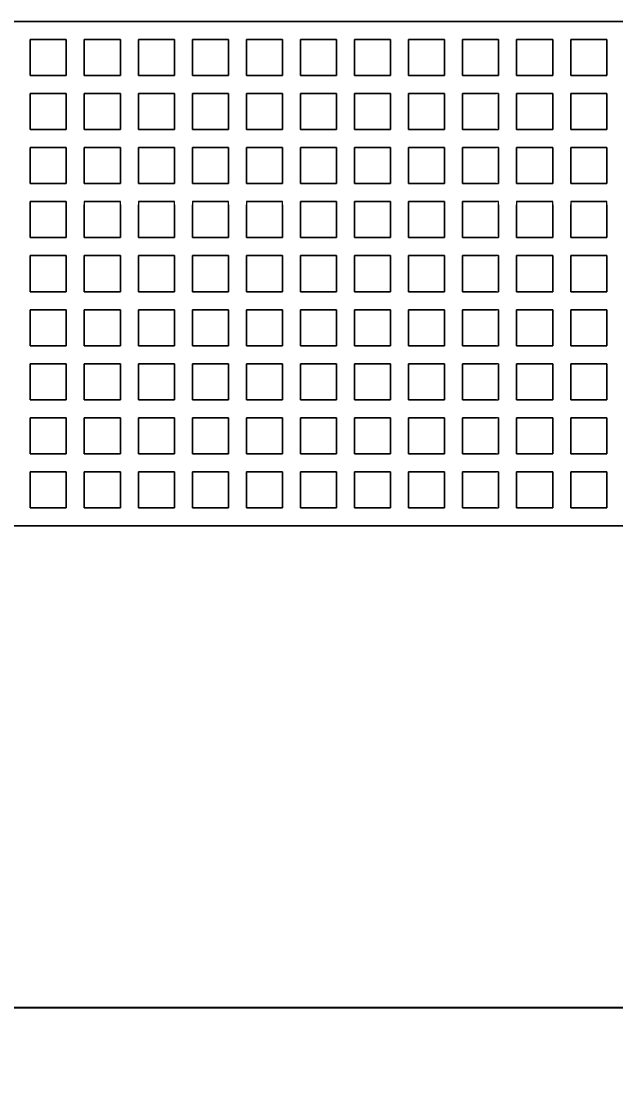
# Model space of a CAD drawing. Header units: millimetres. Extents: x -153298 to 620751, y -313239 to 250031.
# Drawn here: x 91625.9 to 91790.9, y -292047.8 to -291752.7 of the extents above; entities that cross this region are included whole.
import ezdxf

# ---------------------------------------------------------------- set-up
doc = ezdxf.new("R2010")
doc.units = ezdxf.units.MM
doc.layers.add('A-ANNO-DIMS', color=7, linetype='Continuous', lineweight=9)
doc.layers.add('E-LITE-EQPM', color=7, linetype='Continuous', lineweight=35)
doc.styles.add('Arial_2', font='arial.ttf', dxfattribs={"height": 3})
doc.dimstyles.new('DPA-DIM-3_0_T-T', dxfattribs={"dimscale": 304.8, "dimtxt": 306.07782, "dimasz": 0.656168, "dimexe": 0.656168, "dimexo": 0.0625, "dimgap": 0.164042, "dimtad": 1, "dimdec": 0, "dimzin": 0, "dimdsep": 46, "dimtxsty": 'Arial_2', "dimblk1": 'OBLIQUE', "dimblk2": 'OBLIQUE', "dimsah": 1, "dimcen": 0.09, "dimdle": 0.656168, "dimclrd": 7, "dimclre": 7, "dimclrt": 7, "dimadec": 8, "dimazin": 0, "dimtfac": 1, "dimtdec": 4, "dimtix": 1, "dimtmove": 0, "dimatfit": 3, "dimfxl": 1.312336, "dimfxlon": 1, "dimtvp": 1, "dimtolj": 1, "dimtzin": 0, "dimarcsym": 2})

# ---------------------------------------------------------------- blocks, each defined once
blk = doc.blocks.new('ACM_L18 - LED Flood Light Luminaire - ACM_L18 - LED Flood Light Luminaire-V253-2120-01 ENTRANCE 1 SECTION A')
at = {"layer": 'E-LITE-EQPM', "color": 7, "lineweight": 20}
for p, q in [((-891731.88, 104694), (-891321.88, 104694)), ((-891321.88, 104694), (-891731.88, 104694)), ((-891611.88, 104689), (-891621.88, 104689)), ((-891621.88, 104689), (-891621.88, 104679)), ((-891621.88, 104679), (-891621.88, 104689)), ((-891621.88, 104689), (-891611.88, 104689)), ((-891611.88, 104679), (-891611.88, 104689)), ((-891611.88, 104689), (-891611.88, 104679)), ((-891596.88, 104689), (-891606.88, 104689)), ((-891606.88, 104689), (-891606.88, 104679)), ((-891606.88, 104679), (-891606.88, 104689)), ((-891606.88, 104689), (-891596.88, 104689)), ((-891596.88, 104679), (-891596.88, 104689)), ((-891596.88, 104689), (-891596.88, 104679)), ((-891581.88, 104689), (-891591.88, 104689)), ((-891591.88, 104689), (-891591.88, 104679)), ((-891591.88, 104679), (-891591.88, 104689)), ((-891591.88, 104689), (-891581.88, 104689)), ((-891581.88, 104679), (-891581.88, 104689)), ((-891581.88, 104689), (-891581.88, 104679)), ((-891566.88, 104689), (-891576.88, 104689)), ((-891576.88, 104689), (-891576.88, 104679)), ((-891576.88, 104679), (-891576.88, 104689)), ((-891576.88, 104689), (-891566.88, 104689)), ((-891566.88, 104679), (-891566.88, 104689)), ((-891566.88, 104689), (-891566.88, 104679)), ((-891551.88, 104689), (-891561.88, 104689)), ((-891561.88, 104689), (-891561.88, 104679)), ((-891561.88, 104679), (-891561.88, 104689)), ((-891561.88, 104689), (-891551.88, 104689)), ((-891551.88, 104679), (-891551.88, 104689)), ((-891551.88, 104689), (-891551.88, 104679)), ((-891536.88, 104689), (-891546.88, 104689)), ((-891546.88, 104689), (-891546.88, 104679)), ((-891546.88, 104679), (-891546.88, 104689)), ((-891546.88, 104689), (-891536.88, 104689)), ((-891536.88, 104679), (-891536.88, 104689)), ((-891536.88, 104689), (-891536.88, 104679)), ((-891521.88, 104689), (-891531.88, 104689)), ((-891531.88, 104689), (-891531.88, 104679)), ((-891531.88, 104679), (-891531.88, 104689)), ((-891531.88, 104689), (-891521.88, 104689)), ((-891521.88, 104679), (-891521.88, 104689)), ((-891521.88, 104689), (-891521.88, 104679)), ((-891506.88, 104689), (-891516.88, 104689)), ((-891516.88, 104689), (-891516.88, 104679)), ((-891516.88, 104679), (-891516.88, 104689)), ((-891516.88, 104689), (-891506.88, 104689)), ((-891506.88, 104679), (-891506.88, 104689)), ((-891506.88, 104689), (-891506.88, 104679)), ((-891491.88, 104689), (-891501.88, 104689)), ((-891501.88, 104689), (-891501.88, 104679)), ((-891501.88, 104679), (-891501.88, 104689)), ((-891501.88, 104689), (-891491.88, 104689)), ((-891491.88, 104679), (-891491.88, 104689)), ((-891491.88, 104689), (-891491.88, 104679)), ((-891476.88, 104689), (-891486.88, 104689)), ((-891486.88, 104689), (-891486.88, 104679)), ((-891486.88, 104679), (-891486.88, 104689)), ((-891486.88, 104689), (-891476.88, 104689)), ((-891476.88, 104679), (-891476.88, 104689)), ((-891476.88, 104689), (-891476.88, 104679)), ((-891461.88, 104689), (-891471.88, 104689)), ((-891471.88, 104689), (-891471.88, 104679)), ((-891471.88, 104679), (-891471.88, 104689)), ((-891471.88, 104689), (-891461.88, 104689)), ((-891461.88, 104679), (-891461.88, 104689)), ((-891461.88, 104689), (-891461.88, 104679)), ((-891621.88, 104679), (-891611.88, 104679)), ((-891611.88, 104679), (-891621.88, 104679)), ((-891606.88, 104679), (-891596.88, 104679)), ((-891596.88, 104679), (-891606.88, 104679)), ((-891591.88, 104679), (-891581.88, 104679)), ((-891581.88, 104679), (-891591.88, 104679)), ((-891576.88, 104679), (-891566.88, 104679)), ((-891566.88, 104679), (-891576.88, 104679)), ((-891561.88, 104679), (-891551.88, 104679)), ((-891551.88, 104679), (-891561.88, 104679)), ((-891546.88, 104679), (-891536.88, 104679)), ((-891536.88, 104679), (-891546.88, 104679)), ((-891531.88, 104679), (-891521.88, 104679)), ((-891521.88, 104679), (-891531.88, 104679)), ((-891516.88, 104679), (-891506.88, 104679)), ((-891506.88, 104679), (-891516.88, 104679)), ((-891501.88, 104679), (-891491.88, 104679)), ((-891491.88, 104679), (-891501.88, 104679)), ((-891486.88, 104679), (-891476.88, 104679)), ((-891476.88, 104679), (-891486.88, 104679)), ((-891471.88, 104679), (-891461.88, 104679)), ((-891461.88, 104679), (-891471.88, 104679)), ((-891611.88, 104674), (-891621.88, 104674)), ((-891621.88, 104674), (-891621.88, 104664)), ((-891621.88, 104664), (-891621.88, 104674)), ((-891621.88, 104674), (-891611.88, 104674)), ((-891611.88, 104664), (-891611.88, 104674)), ((-891611.88, 104674), (-891611.88, 104664)), ((-891596.88, 104674), (-891606.88, 104674)), ((-891606.88, 104674), (-891606.88, 104664)), ((-891606.88, 104664), (-891606.88, 104674)), ((-891606.88, 104674), (-891596.88, 104674)), ((-891596.88, 104664), (-891596.88, 104674)), ((-891596.88, 104674), (-891596.88, 104664)), ((-891581.88, 104674), (-891591.88, 104674)), ((-891591.88, 104674), (-891591.88, 104664)), ((-891591.88, 104664), (-891591.88, 104674)), ((-891591.88, 104674), (-891581.88, 104674)), ((-891581.88, 104664), (-891581.88, 104674)), ((-891581.88, 104674), (-891581.88, 104664)), ((-891566.88, 104674), (-891576.88, 104674)), ((-891576.88, 104674), (-891576.88, 104664)), ((-891576.88, 104664), (-891576.88, 104674)), ((-891576.88, 104674), (-891566.88, 104674)), ((-891566.88, 104664), (-891566.88, 104674)), ((-891566.88, 104674), (-891566.88, 104664)), ((-891551.88, 104674), (-891561.88, 104674)), ((-891561.88, 104674), (-891561.88, 104664)), ((-891561.88, 104664), (-891561.88, 104674)), ((-891561.88, 104674), (-891551.88, 104674)), ((-891551.88, 104664), (-891551.88, 104674)), ((-891551.88, 104674), (-891551.88, 104664)), ((-891536.88, 104674), (-891546.88, 104674)), ((-891546.88, 104674), (-891546.88, 104664)), ((-891546.88, 104664), (-891546.88, 104674)), ((-891546.88, 104674), (-891536.88, 104674)), ((-891536.88, 104664), (-891536.88, 104674)), ((-891536.88, 104674), (-891536.88, 104664)), ((-891521.88, 104674), (-891531.88, 104674)), ((-891531.88, 104674), (-891531.88, 104664)), ((-891531.88, 104664), (-891531.88, 104674)), ((-891531.88, 104674), (-891521.88, 104674)), ((-891521.88, 104664), (-891521.88, 104674)), ((-891521.88, 104674), (-891521.88, 104664)), ((-891506.88, 104674), (-891516.88, 104674)), ((-891516.88, 104674), (-891516.88, 104664)), ((-891516.88, 104664), (-891516.88, 104674)), ((-891516.88, 104674), (-891506.88, 104674)), ((-891506.88, 104664), (-891506.88, 104674)), ((-891506.88, 104674), (-891506.88, 104664)), ((-891491.88, 104674), (-891501.88, 104674)), ((-891501.88, 104674), (-891501.88, 104664)), ((-891501.88, 104664), (-891501.88, 104674)), ((-891501.88, 104674), (-891492.45, 104674)), ((-891491.88, 104664), (-891491.88, 104674)), ((-891491.88, 104674), (-891491.88, 104664)), ((-891476.88, 104674), (-891486.88, 104674)), ((-891486.88, 104674), (-891486.88, 104664)), ((-891486.88, 104664), (-891486.88, 104674)), ((-891486.88, 104674), (-891476.88, 104674)), ((-891476.88, 104664), (-891476.88, 104674)), ((-891476.88, 104674), (-891476.88, 104664)), ((-891461.88, 104674), (-891471.88, 104674)), ((-891471.88, 104674), (-891471.88, 104664)), ((-891471.88, 104664), (-891471.88, 104674)), ((-891471.88, 104674), (-891461.88, 104674)), ((-891461.88, 104664), (-891461.88, 104674)), ((-891461.88, 104674), (-891461.88, 104664)), ((-891621.88, 104664), (-891611.88, 104664)), ((-891611.88, 104664), (-891621.88, 104664)), ((-891606.88, 104664), (-891596.88, 104664)), ((-891596.88, 104664), (-891606.88, 104664)), ((-891591.88, 104664), (-891581.88, 104664)), ((-891581.88, 104664), (-891591.88, 104664)), ((-891576.88, 104664), (-891566.88, 104664)), ((-891566.88, 104664), (-891576.88, 104664)), ((-891561.88, 104664), (-891551.88, 104664)), ((-891551.88, 104664), (-891561.88, 104664)), ((-891546.88, 104664), (-891536.88, 104664)), ((-891536.88, 104664), (-891546.88, 104664)), ((-891531.88, 104664), (-891521.88, 104664)), ((-891521.88, 104664), (-891531.88, 104664)), ((-891516.88, 104664), (-891506.88, 104664)), ((-891506.88, 104664), (-891516.88, 104664)), ((-891501.88, 104664), (-891491.88, 104664)), ((-891492.45, 104664), (-891501.88, 104664)), ((-891486.88, 104664), (-891476.88, 104664)), ((-891476.88, 104664), (-891486.88, 104664)), ((-891471.88, 104664), (-891461.88, 104664)), ((-891461.88, 104664), (-891471.88, 104664)), ((-891611.88, 104659), (-891621.88, 104659)), ((-891621.88, 104659), (-891621.88, 104649)), ((-891621.88, 104649), (-891621.88, 104659)), ((-891621.88, 104659), (-891611.88, 104659)), ((-891611.88, 104649), (-891611.88, 104659)), ((-891611.88, 104659), (-891611.88, 104649)), ((-891596.88, 104659), (-891606.88, 104659)), ((-891606.88, 104659), (-891606.88, 104649)), ((-891606.88, 104649), (-891606.88, 104659)), ((-891606.88, 104659), (-891596.88, 104659)), ((-891596.88, 104649), (-891596.88, 104659)), ((-891596.88, 104659), (-891596.88, 104649)), ((-891581.88, 104659), (-891591.88, 104659)), ((-891591.88, 104659), (-891591.88, 104649)), ((-891591.88, 104649), (-891591.88, 104659)), ((-891591.88, 104659), (-891581.88, 104659)), ((-891581.88, 104649), (-891581.88, 104659)), ((-891581.88, 104659), (-891581.88, 104649)), ((-891566.88, 104659), (-891576.88, 104659)), ((-891576.88, 104659), (-891576.88, 104649)), ((-891576.88, 104649), (-891576.88, 104659)), ((-891576.88, 104659), (-891566.88, 104659)), ((-891566.88, 104649), (-891566.88, 104659)), ((-891566.88, 104659), (-891566.88, 104649)), ((-891551.88, 104659), (-891561.88, 104659)), ((-891561.88, 104659), (-891561.88, 104649)), ((-891561.88, 104649), (-891561.88, 104659)), ((-891561.88, 104659), (-891551.88, 104659)), ((-891551.88, 104649), (-891551.88, 104659)), ((-891551.88, 104659), (-891551.88, 104649)), ((-891536.88, 104659), (-891546.88, 104659)), ((-891546.88, 104659), (-891546.88, 104649)), ((-891546.88, 104649), (-891546.88, 104659)), ((-891546.88, 104659), (-891536.88, 104659)), ((-891536.88, 104649), (-891536.88, 104659)), ((-891536.88, 104659), (-891536.88, 104649)), ((-891521.88, 104659), (-891531.88, 104659)), ((-891531.88, 104659), (-891531.88, 104649)), ((-891531.88, 104649), (-891531.88, 104659)), ((-891531.88, 104659), (-891521.88, 104659)), ((-891521.88, 104649), (-891521.88, 104659)), ((-891521.88, 104659), (-891521.88, 104649)), ((-891506.88, 104659), (-891516.88, 104659)), ((-891516.88, 104659), (-891516.88, 104649)), ((-891516.88, 104649), (-891516.88, 104659)), ((-891516.88, 104659), (-891506.88, 104659)), ((-891506.88, 104649), (-891506.88, 104659)), ((-891506.88, 104659), (-891506.88, 104649)), ((-891491.88, 104659), (-891501.88, 104659)), ((-891501.88, 104659), (-891501.88, 104649)), ((-891501.88, 104649), (-891501.88, 104659)), ((-891501.88, 104659), (-891492.45, 104659)), ((-891491.88, 104649), (-891491.88, 104659)), ((-891491.88, 104659), (-891491.88, 104649)), ((-891476.88, 104659), (-891486.88, 104659)), ((-891486.88, 104659), (-891486.88, 104649)), ((-891486.88, 104649), (-891486.88, 104659)), ((-891486.88, 104659), (-891476.88, 104659)), ((-891476.88, 104649), (-891476.88, 104659)), ((-891476.88, 104659), (-891476.88, 104649)), ((-891461.88, 104659), (-891471.88, 104659)), ((-891471.88, 104659), (-891471.88, 104649)), ((-891471.88, 104649), (-891471.88, 104659)), ((-891471.88, 104659), (-891461.88, 104659)), ((-891461.88, 104649), (-891461.88, 104659)), ((-891461.88, 104659), (-891461.88, 104649)), ((-891621.88, 104649), (-891611.88, 104649)), ((-891611.88, 104649), (-891621.88, 104649)), ((-891606.88, 104649), (-891596.88, 104649)), ((-891596.88, 104649), (-891606.88, 104649)), ((-891591.88, 104649), (-891581.88, 104649)), ((-891581.88, 104649), (-891591.88, 104649)), ((-891576.88, 104649), (-891566.88, 104649)), ((-891566.88, 104649), (-891576.88, 104649)), ((-891561.88, 104649), (-891551.88, 104649)), ((-891551.88, 104649), (-891561.88, 104649)), ((-891546.88, 104649), (-891536.88, 104649)), ((-891536.88, 104649), (-891546.88, 104649)), ((-891531.88, 104649), (-891521.88, 104649)), ((-891521.88, 104649), (-891531.88, 104649)), ((-891516.88, 104649), (-891506.88, 104649)), ((-891506.88, 104649), (-891516.88, 104649)), ((-891501.88, 104649), (-891491.88, 104649)), ((-891492.45, 104649), (-891501.88, 104649)), ((-891486.88, 104649), (-891476.88, 104649)), ((-891476.88, 104649), (-891486.88, 104649)), ((-891471.88, 104649), (-891461.88, 104649)), ((-891461.88, 104649), (-891471.88, 104649)), ((-891611.88, 104644), (-891621.88, 104644)), ((-891621.88, 104644), (-891621.88, 104634)), ((-891621.88, 104634), (-891621.88, 104644)), ((-891621.88, 104644), (-891611.88, 104644)), ((-891611.88, 104634), (-891611.88, 104644)), ((-891611.88, 104644), (-891611.88, 104634)), ((-891596.88, 104644), (-891606.88, 104644)), ((-891606.88, 104644), (-891606.88, 104634)), ((-891606.88, 104644), (-891596.88, 104644)), ((-891606.88, 104634), (-891606.88, 104643.07)), ((-891596.88, 104634), (-891596.88, 104644)), ((-891596.88, 104643.07), (-891596.88, 104634)), ((-891581.88, 104644), (-891591.88, 104644)), ((-891591.88, 104644), (-891591.88, 104634)), ((-891591.88, 104644), (-891581.88, 104644)), ((-891591.88, 104634), (-891591.88, 104643.07)), ((-891581.88, 104634), (-891581.88, 104644)), ((-891581.88, 104643.07), (-891581.88, 104634)), ((-891566.88, 104644), (-891576.88, 104644)), ((-891576.88, 104644), (-891576.88, 104634)), ((-891576.88, 104644), (-891566.88, 104644)), ((-891576.88, 104634), (-891576.88, 104643.07)), ((-891566.88, 104634), (-891566.88, 104644)), ((-891566.88, 104643.07), (-891566.88, 104634)), ((-891551.88, 104644), (-891561.88, 104644)), ((-891561.88, 104644), (-891561.88, 104634)), ((-891561.88, 104644), (-891551.88, 104644)), ((-891561.88, 104634), (-891561.88, 104643.07)), ((-891551.88, 104634), (-891551.88, 104644)), ((-891551.88, 104643.07), (-891551.88, 104634)), ((-891536.88, 104644), (-891546.88, 104644)), ((-891546.88, 104644), (-891546.88, 104634)), ((-891546.88, 104634), (-891546.88, 104644)), ((-891546.88, 104644), (-891536.88, 104644)), ((-891536.88, 104634), (-891536.88, 104644)), ((-891536.88, 104644), (-891536.88, 104634)), ((-891521.88, 104644), (-891531.88, 104644)), ((-891531.88, 104644), (-891531.88, 104634)), ((-891531.88, 104634), (-891531.88, 104644)), ((-891531.88, 104644), (-891521.88, 104644)), ((-891521.88, 104634), (-891521.88, 104644)), ((-891521.88, 104644), (-891521.88, 104634)), ((-891506.88, 104644), (-891516.88, 104644)), ((-891516.88, 104644), (-891516.88, 104634)), ((-891516.88, 104634), (-891516.88, 104644)), ((-891516.88, 104644), (-891506.88, 104644)), ((-891506.88, 104634), (-891506.88, 104644)), ((-891506.88, 104644), (-891506.88, 104634)), ((-891491.88, 104644), (-891501.88, 104644)), ((-891501.88, 104644), (-891501.88, 104634)), ((-891501.88, 104634), (-891501.88, 104644)), ((-891501.88, 104644), (-891492.45, 104644)), ((-891491.88, 104634), (-891491.88, 104644)), ((-891491.88, 104643.07), (-891491.88, 104634)), ((-891476.88, 104644), (-891486.88, 104644)), ((-891486.88, 104644), (-891486.88, 104634)), ((-891486.88, 104644), (-891476.88, 104644)), ((-891486.88, 104634), (-891486.88, 104643.07)), ((-891476.88, 104634), (-891476.88, 104644)), ((-891476.88, 104643.07), (-891476.88, 104634)), ((-891461.88, 104644), (-891471.88, 104644)), ((-891471.88, 104644), (-891471.88, 104634)), ((-891471.88, 104644), (-891461.88, 104644)), ((-891471.88, 104634), (-891471.88, 104643.07)), ((-891461.88, 104634), (-891461.88, 104644)), ((-891461.88, 104643.07), (-891461.88, 104634)), ((-891621.88, 104634), (-891611.88, 104634)), ((-891611.88, 104634), (-891621.88, 104634)), ((-891606.88, 104634), (-891596.88, 104634)), ((-891596.88, 104634), (-891606.88, 104634)), ((-891591.88, 104634), (-891581.88, 104634)), ((-891581.88, 104634), (-891591.88, 104634)), ((-891576.88, 104634), (-891566.88, 104634)), ((-891566.88, 104634), (-891576.88, 104634)), ((-891561.88, 104634), (-891551.88, 104634)), ((-891551.88, 104634), (-891561.88, 104634)), ((-891546.88, 104634), (-891536.88, 104634)), ((-891536.88, 104634), (-891546.88, 104634)), ((-891531.88, 104634), (-891521.88, 104634)), ((-891521.88, 104634), (-891531.88, 104634)), ((-891516.88, 104634), (-891506.88, 104634)), ((-891506.88, 104634), (-891516.88, 104634)), ((-891501.88, 104634), (-891491.88, 104634)), ((-891492.45, 104634), (-891501.88, 104634)), ((-891486.88, 104634), (-891476.88, 104634)), ((-891476.88, 104634), (-891486.88, 104634)), ((-891471.88, 104634), (-891461.88, 104634)), ((-891461.88, 104634), (-891471.88, 104634)), ((-891611.88, 104629), (-891621.88, 104629)), ((-891621.88, 104629), (-891621.88, 104619)), ((-891621.88, 104619), (-891621.88, 104629)), ((-891621.88, 104629), (-891611.88, 104629)), ((-891611.88, 104619), (-891611.88, 104629)), ((-891611.88, 104629), (-891611.88, 104619)), ((-891596.88, 104629), (-891606.88, 104629)), ((-891606.88, 104629), (-891606.88, 104619)), ((-891606.88, 104619), (-891606.88, 104629)), ((-891606.88, 104629), (-891596.88, 104629)), ((-891596.88, 104619), (-891596.88, 104629)), ((-891596.88, 104629), (-891596.88, 104619)), ((-891581.88, 104629), (-891591.88, 104629)), ((-891591.88, 104629), (-891591.88, 104619)), ((-891591.88, 104619), (-891591.88, 104629)), ((-891591.88, 104629), (-891581.88, 104629)), ((-891581.88, 104619), (-891581.88, 104629)), ((-891581.88, 104629), (-891581.88, 104619)), ((-891566.88, 104629), (-891576.88, 104629)), ((-891576.88, 104629), (-891576.88, 104619)), ((-891576.88, 104619), (-891576.88, 104629)), ((-891576.88, 104629), (-891566.88, 104629)), ((-891566.88, 104619), (-891566.88, 104629)), ((-891566.88, 104629), (-891566.88, 104619)), ((-891551.88, 104629), (-891561.88, 104629)), ((-891561.88, 104629), (-891561.88, 104619)), ((-891561.88, 104619), (-891561.88, 104629)), ((-891561.88, 104629), (-891551.88, 104629)), ((-891551.88, 104619), (-891551.88, 104629)), ((-891551.88, 104629), (-891551.88, 104619)), ((-891536.88, 104629), (-891546.88, 104629)), ((-891546.88, 104629), (-891546.88, 104619)), ((-891546.88, 104619), (-891546.88, 104629)), ((-891546.88, 104629), (-891536.88, 104629)), ((-891536.88, 104619), (-891536.88, 104629)), ((-891536.88, 104629), (-891536.88, 104619)), ((-891521.88, 104629), (-891531.88, 104629)), ((-891531.88, 104629), (-891531.88, 104619)), ((-891531.88, 104619), (-891531.88, 104629)), ((-891531.88, 104629), (-891521.88, 104629)), ((-891521.88, 104619), (-891521.88, 104629)), ((-891521.88, 104629), (-891521.88, 104619)), ((-891506.88, 104629), (-891516.88, 104629)), ((-891516.88, 104629), (-891516.88, 104619)), ((-891516.88, 104619), (-891516.88, 104629)), ((-891516.88, 104629), (-891506.88, 104629)), ((-891506.88, 104619), (-891506.88, 104629)), ((-891506.88, 104629), (-891506.88, 104619)), ((-891491.88, 104629), (-891501.88, 104629)), ((-891501.88, 104629), (-891501.88, 104619)), ((-891501.88, 104619), (-891501.88, 104629)), ((-891501.88, 104629), (-891492.45, 104629)), ((-891491.88, 104619), (-891491.88, 104629)), ((-891491.88, 104629), (-891491.88, 104619)), ((-891476.88, 104629), (-891486.88, 104629)), ((-891486.88, 104629), (-891486.88, 104619)), ((-891486.88, 104619), (-891486.88, 104629)), ((-891486.88, 104629), (-891476.88, 104629)), ((-891476.88, 104619), (-891476.88, 104629)), ((-891476.88, 104629), (-891476.88, 104619)), ((-891461.88, 104629), (-891471.88, 104629)), ((-891471.88, 104629), (-891471.88, 104619)), ((-891471.88, 104619), (-891471.88, 104629)), ((-891471.88, 104629), (-891461.88, 104629)), ((-891461.88, 104619), (-891461.88, 104629)), ((-891461.88, 104629), (-891461.88, 104619)), ((-891621.88, 104619), (-891611.88, 104619)), ((-891611.88, 104619), (-891621.88, 104619)), ((-891606.88, 104619), (-891596.88, 104619)), ((-891596.88, 104619), (-891606.88, 104619)), ((-891591.88, 104619), (-891581.88, 104619)), ((-891581.88, 104619), (-891591.88, 104619)), ((-891576.88, 104619), (-891566.88, 104619)), ((-891566.88, 104619), (-891576.88, 104619)), ((-891561.88, 104619), (-891551.88, 104619)), ((-891551.88, 104619), (-891561.88, 104619)), ((-891546.88, 104619), (-891536.88, 104619)), ((-891536.88, 104619), (-891546.88, 104619)), ((-891531.88, 104619), (-891521.88, 104619)), ((-891521.88, 104619), (-891531.88, 104619)), ((-891516.88, 104619), (-891506.88, 104619)), ((-891506.88, 104619), (-891516.88, 104619)), ((-891501.88, 104619), (-891491.88, 104619)), ((-891492.45, 104619), (-891501.88, 104619)), ((-891486.88, 104619), (-891476.88, 104619)), ((-891476.88, 104619), (-891486.88, 104619)), ((-891471.88, 104619), (-891461.88, 104619)), ((-891461.88, 104619), (-891471.88, 104619)), ((-891611.88, 104614), (-891621.88, 104614)), ((-891621.88, 104614), (-891621.88, 104604)), ((-891621.88, 104604), (-891621.88, 104614)), ((-891621.88, 104614), (-891611.88, 104614)), ((-891611.88, 104604), (-891611.88, 104614)), ((-891611.88, 104614), (-891611.88, 104604)), ((-891596.88, 104614), (-891606.88, 104614)), ((-891606.88, 104614), (-891606.88, 104604)), ((-891606.88, 104604), (-891606.88, 104614)), ((-891606.88, 104614), (-891596.88, 104614)), ((-891596.88, 104604), (-891596.88, 104614)), ((-891596.88, 104614), (-891596.88, 104604)), ((-891581.88, 104614), (-891591.88, 104614)), ((-891591.88, 104614), (-891591.88, 104604)), ((-891591.88, 104604), (-891591.88, 104614)), ((-891591.88, 104614), (-891581.88, 104614)), ((-891581.88, 104604), (-891581.88, 104614)), ((-891581.88, 104614), (-891581.88, 104604)), ((-891566.88, 104614), (-891576.88, 104614)), ((-891576.88, 104614), (-891576.88, 104604)), ((-891576.88, 104604), (-891576.88, 104614)), ((-891576.88, 104614), (-891566.88, 104614)), ((-891566.88, 104604), (-891566.88, 104614)), ((-891566.88, 104614), (-891566.88, 104604)), ((-891551.88, 104614), (-891561.88, 104614)), ((-891561.88, 104614), (-891561.88, 104604)), ((-891561.88, 104604), (-891561.88, 104614)), ((-891561.88, 104614), (-891551.88, 104614)), ((-891551.88, 104604), (-891551.88, 104614)), ((-891551.88, 104614), (-891551.88, 104604)), ((-891536.88, 104614), (-891546.88, 104614)), ((-891546.88, 104614), (-891546.88, 104604)), ((-891546.88, 104604), (-891546.88, 104614)), ((-891546.88, 104614), (-891536.88, 104614)), ((-891536.88, 104604), (-891536.88, 104614)), ((-891536.88, 104614), (-891536.88, 104604)), ((-891521.88, 104614), (-891531.88, 104614)), ((-891531.88, 104614), (-891531.88, 104604)), ((-891531.88, 104604), (-891531.88, 104614)), ((-891531.88, 104614), (-891521.88, 104614)), ((-891521.88, 104604), (-891521.88, 104614)), ((-891521.88, 104614), (-891521.88, 104604)), ((-891506.88, 104614), (-891516.88, 104614)), ((-891516.88, 104614), (-891516.88, 104604)), ((-891516.88, 104604), (-891516.88, 104614)), ((-891516.88, 104614), (-891506.88, 104614)), ((-891506.88, 104604), (-891506.88, 104614)), ((-891506.88, 104614), (-891506.88, 104604)), ((-891491.88, 104614), (-891501.88, 104614)), ((-891501.88, 104614), (-891501.88, 104604)), ((-891501.88, 104604), (-891501.88, 104614)), ((-891501.88, 104614), (-891492.45, 104614)), ((-891491.88, 104604), (-891491.88, 104614)), ((-891491.88, 104614), (-891491.88, 104604)), ((-891476.88, 104614), (-891486.88, 104614)), ((-891486.88, 104614), (-891486.88, 104604)), ((-891486.88, 104604), (-891486.88, 104614)), ((-891486.88, 104614), (-891476.88, 104614)), ((-891476.88, 104604), (-891476.88, 104614)), ((-891476.88, 104614), (-891476.88, 104604)), ((-891461.88, 104614), (-891471.88, 104614)), ((-891471.88, 104614), (-891471.88, 104604)), ((-891471.88, 104604), (-891471.88, 104614)), ((-891471.88, 104614), (-891461.88, 104614)), ((-891461.88, 104604), (-891461.88, 104614)), ((-891461.88, 104614), (-891461.88, 104604)), ((-891621.88, 104604), (-891611.88, 104604)), ((-891611.88, 104604), (-891621.88, 104604)), ((-891606.88, 104604), (-891596.88, 104604)), ((-891596.88, 104604), (-891606.88, 104604)), ((-891591.88, 104604), (-891581.88, 104604)), ((-891581.88, 104604), (-891591.88, 104604)), ((-891576.88, 104604), (-891566.88, 104604)), ((-891566.88, 104604), (-891576.88, 104604)), ((-891561.88, 104604), (-891551.88, 104604)), ((-891551.88, 104604), (-891561.88, 104604)), ((-891546.88, 104604), (-891536.88, 104604)), ((-891536.88, 104604), (-891546.88, 104604)), ((-891531.88, 104604), (-891521.88, 104604)), ((-891521.88, 104604), (-891531.88, 104604)), ((-891516.88, 104604), (-891506.88, 104604)), ((-891506.88, 104604), (-891516.88, 104604)), ((-891501.88, 104604), (-891491.88, 104604)), ((-891492.45, 104604), (-891501.88, 104604)), ((-891486.88, 104604), (-891476.88, 104604)), ((-891476.88, 104604), (-891486.88, 104604)), ((-891471.88, 104604), (-891461.88, 104604)), ((-891461.88, 104604), (-891471.88, 104604)), ((-891611.88, 104599), (-891621.88, 104599)), ((-891621.88, 104599), (-891621.88, 104589)), ((-891621.88, 104589), (-891621.88, 104599)), ((-891621.88, 104599), (-891611.88, 104599)), ((-891611.88, 104589), (-891611.88, 104599)), ((-891611.88, 104599), (-891611.88, 104589)), ((-891596.88, 104599), (-891606.88, 104599)), ((-891606.88, 104599), (-891606.88, 104589)), ((-891606.88, 104589), (-891606.88, 104599)), ((-891606.88, 104599), (-891596.88, 104599)), ((-891596.88, 104589), (-891596.88, 104599)), ((-891596.88, 104599), (-891596.88, 104589)), ((-891581.88, 104599), (-891591.88, 104599)), ((-891591.88, 104599), (-891591.88, 104589)), ((-891591.88, 104589), (-891591.88, 104599)), ((-891591.88, 104599), (-891581.88, 104599)), ((-891581.88, 104589), (-891581.88, 104599)), ((-891581.88, 104599), (-891581.88, 104589)), ((-891566.88, 104599), (-891576.88, 104599)), ((-891576.88, 104599), (-891576.88, 104589)), ((-891576.88, 104589), (-891576.88, 104599)), ((-891576.88, 104599), (-891566.88, 104599)), ((-891566.88, 104589), (-891566.88, 104599)), ((-891566.88, 104599), (-891566.88, 104589)), ((-891551.88, 104599), (-891561.88, 104599)), ((-891561.88, 104599), (-891561.88, 104589)), ((-891561.88, 104589), (-891561.88, 104599)), ((-891561.88, 104599), (-891551.88, 104599)), ((-891551.88, 104589), (-891551.88, 104599)), ((-891551.88, 104599), (-891551.88, 104589)), ((-891536.88, 104599), (-891546.88, 104599)), ((-891546.88, 104599), (-891546.88, 104589)), ((-891546.88, 104589), (-891546.88, 104599)), ((-891546.88, 104599), (-891536.88, 104599)), ((-891536.88, 104589), (-891536.88, 104599)), ((-891536.88, 104599), (-891536.88, 104589)), ((-891521.88, 104599), (-891531.88, 104599)), ((-891531.88, 104599), (-891531.88, 104589)), ((-891531.88, 104589), (-891531.88, 104599)), ((-891531.88, 104599), (-891521.88, 104599)), ((-891521.88, 104589), (-891521.88, 104599)), ((-891521.88, 104599), (-891521.88, 104589)), ((-891506.88, 104599), (-891516.88, 104599)), ((-891516.88, 104599), (-891516.88, 104589)), ((-891516.88, 104589), (-891516.88, 104599)), ((-891516.88, 104599), (-891506.88, 104599)), ((-891506.88, 104589), (-891506.88, 104599)), ((-891506.88, 104599), (-891506.88, 104589)), ((-891491.88, 104599), (-891501.88, 104599)), ((-891501.88, 104599), (-891501.88, 104589)), ((-891501.88, 104589), (-891501.88, 104599)), ((-891501.88, 104599), (-891492.45, 104599)), ((-891491.88, 104589), (-891491.88, 104599)), ((-891491.88, 104599), (-891491.88, 104589)), ((-891476.88, 104599), (-891486.88, 104599)), ((-891486.88, 104599), (-891486.88, 104589)), ((-891486.88, 104589), (-891486.88, 104599)), ((-891486.88, 104599), (-891476.88, 104599)), ((-891476.88, 104589), (-891476.88, 104599)), ((-891476.88, 104599), (-891476.88, 104589)), ((-891461.88, 104599), (-891471.88, 104599)), ((-891471.88, 104599), (-891471.88, 104589)), ((-891471.88, 104589), (-891471.88, 104599)), ((-891471.88, 104599), (-891461.88, 104599)), ((-891461.88, 104589), (-891461.88, 104599)), ((-891461.88, 104599), (-891461.88, 104589)), ((-891621.88, 104589), (-891611.88, 104589)), ((-891611.88, 104589), (-891621.88, 104589)), ((-891606.88, 104589), (-891596.88, 104589)), ((-891596.88, 104589), (-891606.88, 104589)), ((-891591.88, 104589), (-891581.88, 104589)), ((-891581.88, 104589), (-891591.88, 104589)), ((-891576.88, 104589), (-891566.88, 104589)), ((-891566.88, 104589), (-891576.88, 104589)), ((-891561.88, 104589), (-891551.88, 104589)), ((-891551.88, 104589), (-891561.88, 104589)), ((-891546.88, 104589), (-891536.88, 104589)), ((-891536.88, 104589), (-891546.88, 104589)), ((-891531.88, 104589), (-891521.88, 104589)), ((-891521.88, 104589), (-891531.88, 104589)), ((-891516.88, 104589), (-891506.88, 104589)), ((-891506.88, 104589), (-891516.88, 104589)), ((-891501.88, 104589), (-891491.88, 104589)), ((-891492.45, 104589), (-891501.88, 104589)), ((-891486.88, 104589), (-891476.88, 104589)), ((-891476.88, 104589), (-891486.88, 104589)), ((-891471.88, 104589), (-891461.88, 104589)), ((-891461.88, 104589), (-891471.88, 104589)), ((-891611.88, 104584), (-891621.88, 104584)), ((-891621.88, 104584), (-891621.88, 104574)), ((-891621.88, 104574), (-891621.88, 104584)), ((-891621.88, 104584), (-891611.88, 104584)), ((-891611.88, 104574), (-891611.88, 104584)), ((-891611.88, 104584), (-891611.88, 104574)), ((-891596.88, 104584), (-891606.88, 104584)), ((-891606.88, 104584), (-891606.88, 104574)), ((-891606.88, 104574), (-891606.88, 104584)), ((-891606.88, 104584), (-891596.88, 104584)), ((-891596.88, 104574), (-891596.88, 104584)), ((-891596.88, 104584), (-891596.88, 104574)), ((-891581.88, 104584), (-891591.88, 104584)), ((-891591.88, 104584), (-891591.88, 104574)), ((-891591.88, 104574), (-891591.88, 104584)), ((-891591.88, 104584), (-891581.88, 104584)), ((-891581.88, 104574), (-891581.88, 104584)), ((-891581.88, 104584), (-891581.88, 104574)), ((-891566.88, 104584), (-891576.88, 104584)), ((-891576.88, 104584), (-891576.88, 104574)), ((-891576.88, 104574), (-891576.88, 104584)), ((-891576.88, 104584), (-891566.88, 104584)), ((-891566.88, 104574), (-891566.88, 104584)), ((-891566.88, 104584), (-891566.88, 104574)), ((-891551.88, 104584), (-891561.88, 104584)), ((-891561.88, 104584), (-891561.88, 104574)), ((-891561.88, 104574), (-891561.88, 104584)), ((-891561.88, 104584), (-891551.88, 104584)), ((-891551.88, 104574), (-891551.88, 104584)), ((-891551.88, 104584), (-891551.88, 104574)), ((-891536.88, 104584), (-891546.88, 104584)), ((-891546.88, 104584), (-891546.88, 104574)), ((-891546.88, 104574), (-891546.88, 104584)), ((-891546.88, 104584), (-891536.88, 104584)), ((-891536.88, 104574), (-891536.88, 104584)), ((-891536.88, 104584), (-891536.88, 104574)), ((-891521.88, 104584), (-891531.88, 104584)), ((-891531.88, 104584), (-891531.88, 104574)), ((-891531.88, 104574), (-891531.88, 104584)), ((-891531.88, 104584), (-891521.88, 104584)), ((-891521.88, 104574), (-891521.88, 104584)), ((-891521.88, 104584), (-891521.88, 104574)), ((-891506.88, 104584), (-891516.88, 104584)), ((-891516.88, 104584), (-891516.88, 104574)), ((-891516.88, 104574), (-891516.88, 104584)), ((-891516.88, 104584), (-891506.88, 104584)), ((-891506.88, 104574), (-891506.88, 104584)), ((-891506.88, 104584), (-891506.88, 104574)), ((-891491.88, 104584), (-891501.88, 104584)), ((-891501.88, 104584), (-891501.88, 104574)), ((-891501.88, 104574), (-891501.88, 104584)), ((-891501.88, 104584), (-891492.45, 104584)), ((-891491.88, 104574), (-891491.88, 104584)), ((-891491.88, 104584), (-891491.88, 104574)), ((-891476.88, 104584), (-891486.88, 104584)), ((-891486.88, 104584), (-891486.88, 104574)), ((-891486.88, 104574), (-891486.88, 104584)), ((-891486.88, 104584), (-891476.88, 104584)), ((-891476.88, 104574), (-891476.88, 104584)), ((-891476.88, 104584), (-891476.88, 104574)), ((-891461.88, 104584), (-891471.88, 104584)), ((-891471.88, 104584), (-891471.88, 104574)), ((-891471.88, 104574), (-891471.88, 104584)), ((-891471.88, 104584), (-891461.88, 104584)), ((-891461.88, 104574), (-891461.88, 104584)), ((-891461.88, 104584), (-891461.88, 104574)), ((-891621.88, 104574), (-891611.88, 104574)), ((-891611.88, 104574), (-891621.88, 104574)), ((-891606.88, 104574), (-891596.88, 104574)), ((-891596.88, 104574), (-891606.88, 104574)), ((-891591.88, 104574), (-891581.88, 104574)), ((-891581.88, 104574), (-891591.88, 104574)), ((-891576.88, 104574), (-891566.88, 104574)), ((-891566.88, 104574), (-891576.88, 104574)), ((-891561.88, 104574), (-891551.88, 104574)), ((-891551.88, 104574), (-891561.88, 104574)), ((-891546.88, 104574), (-891536.88, 104574)), ((-891536.88, 104574), (-891546.88, 104574)), ((-891531.88, 104574), (-891521.88, 104574)), ((-891521.88, 104574), (-891531.88, 104574)), ((-891516.88, 104574), (-891506.88, 104574)), ((-891506.88, 104574), (-891516.88, 104574)), ((-891501.88, 104574), (-891491.88, 104574)), ((-891492.45, 104574), (-891501.88, 104574)), ((-891486.88, 104574), (-891476.88, 104574)), ((-891476.88, 104574), (-891486.88, 104574)), ((-891471.88, 104574), (-891461.88, 104574)), ((-891461.88, 104574), (-891471.88, 104574)), ((-891611.88, 104569), (-891621.88, 104569)), ((-891621.88, 104569), (-891621.88, 104559)), ((-891621.88, 104559), (-891621.88, 104569)), ((-891621.88, 104569), (-891611.88, 104569)), ((-891611.88, 104559), (-891611.88, 104569)), ((-891611.88, 104569), (-891611.88, 104559)), ((-891596.88, 104569), (-891606.88, 104569)), ((-891606.88, 104569), (-891606.88, 104559)), ((-891606.88, 104559), (-891606.88, 104569)), ((-891606.88, 104569), (-891596.88, 104569)), ((-891596.88, 104559), (-891596.88, 104569)), ((-891596.88, 104569), (-891596.88, 104559)), ((-891581.88, 104569), (-891591.88, 104569)), ((-891591.88, 104569), (-891591.88, 104559)), ((-891591.88, 104559), (-891591.88, 104569)), ((-891591.88, 104569), (-891581.88, 104569)), ((-891581.88, 104559), (-891581.88, 104569)), ((-891581.88, 104569), (-891581.88, 104559)), ((-891566.88, 104569), (-891576.88, 104569)), ((-891576.88, 104569), (-891576.88, 104559)), ((-891576.88, 104559), (-891576.88, 104569)), ((-891576.88, 104569), (-891566.88, 104569)), ((-891566.88, 104559), (-891566.88, 104569)), ((-891566.88, 104569), (-891566.88, 104559)), ((-891551.88, 104569), (-891561.88, 104569)), ((-891561.88, 104569), (-891561.88, 104559)), ((-891561.88, 104559), (-891561.88, 104569)), ((-891561.88, 104569), (-891551.88, 104569)), ((-891551.88, 104559), (-891551.88, 104569)), ((-891551.88, 104569), (-891551.88, 104559)), ((-891536.88, 104569), (-891546.88, 104569)), ((-891546.88, 104569), (-891546.88, 104559)), ((-891546.88, 104559), (-891546.88, 104569)), ((-891546.88, 104569), (-891536.88, 104569)), ((-891536.88, 104559), (-891536.88, 104569)), ((-891536.88, 104569), (-891536.88, 104559)), ((-891521.88, 104569), (-891531.88, 104569)), ((-891531.88, 104569), (-891531.88, 104559)), ((-891531.88, 104559), (-891531.88, 104569)), ((-891531.88, 104569), (-891521.88, 104569)), ((-891521.88, 104559), (-891521.88, 104569)), ((-891521.88, 104569), (-891521.88, 104559)), ((-891506.88, 104569), (-891516.88, 104569)), ((-891516.88, 104569), (-891516.88, 104559)), ((-891516.88, 104559), (-891516.88, 104569)), ((-891516.88, 104569), (-891506.88, 104569)), ((-891506.88, 104559), (-891506.88, 104569)), ((-891506.88, 104569), (-891506.88, 104559)), ((-891491.88, 104569), (-891501.88, 104569)), ((-891501.88, 104569), (-891501.88, 104559)), ((-891501.88, 104559), (-891501.88, 104569)), ((-891501.88, 104569), (-891492.45, 104569)), ((-891491.88, 104559), (-891491.88, 104569)), ((-891491.88, 104569), (-891491.88, 104559)), ((-891476.88, 104569), (-891486.88, 104569)), ((-891486.88, 104569), (-891486.88, 104559)), ((-891486.88, 104559), (-891486.88, 104569)), ((-891486.88, 104569), (-891476.88, 104569)), ((-891476.88, 104559), (-891476.88, 104569)), ((-891476.88, 104569), (-891476.88, 104559)), ((-891461.88, 104569), (-891471.88, 104569)), ((-891471.88, 104569), (-891471.88, 104559)), ((-891471.88, 104559), (-891471.88, 104569)), ((-891471.88, 104569), (-891461.88, 104569)), ((-891461.88, 104559), (-891461.88, 104569)), ((-891461.88, 104569), (-891461.88, 104559)), ((-891621.88, 104559), (-891611.88, 104559)), ((-891611.88, 104559), (-891621.88, 104559)), ((-891606.88, 104559), (-891596.88, 104559)), ((-891596.88, 104559), (-891606.88, 104559)), ((-891591.88, 104559), (-891581.88, 104559)), ((-891581.88, 104559), (-891591.88, 104559)), ((-891576.88, 104559), (-891566.88, 104559)), ((-891566.88, 104559), (-891576.88, 104559)), ((-891561.88, 104559), (-891551.88, 104559)), ((-891551.88, 104559), (-891561.88, 104559)), ((-891546.88, 104559), (-891536.88, 104559)), ((-891536.88, 104559), (-891546.88, 104559)), ((-891531.88, 104559), (-891521.88, 104559)), ((-891521.88, 104559), (-891531.88, 104559)), ((-891516.88, 104559), (-891506.88, 104559)), ((-891506.88, 104559), (-891516.88, 104559)), ((-891501.88, 104559), (-891491.88, 104559)), ((-891492.45, 104559), (-891501.88, 104559)), ((-891486.88, 104559), (-891476.88, 104559)), ((-891476.88, 104559), (-891486.88, 104559)), ((-891471.88, 104559), (-891461.88, 104559)), ((-891461.88, 104559), (-891471.88, 104559)), ((-891306.88, 104554), (-891746.88, 104554)), ((-891746.88, 104554), (-891306.88, 104554))]:
    blk.add_line(p, q, dxfattribs=at)
blk = doc.blocks.new('PPL-C-AECM-1-PP19-EE-M3-0001_rvt-1-2120-01 ENTRANCE 1 SECTION A')
at = {"layer": 'E-LITE-EQPM', "color": 7, "lineweight": 20}
blk.add_blockref('ACM_L18 - LED Flood Light Luminaire - ACM_L18 - LED Flood Light Luminaire-V253-2120-01 ENTRANCE 1 SECTION A', (0, 0), dxfattribs=at)
blk = doc.blocks.new('_Oblique')
at = {"color": 7, "linetype": 'ByBlock', "lineweight": -2}
blk.add_line((-0.5, -0.5), (0.5, 0.5), dxfattribs=at)
blk = doc.blocks.new('*D3764')
at = {"layer": 'A-ANNO-DIMS', "color": 7, "lineweight": -2, "transparency": 16777216}
for p, q in [((97242.88, -291645.36), (97242.88, -292226.31)), ((88642.88, -292407.26), (88642.88, -291826.31)), ((88442.88, -292026.31), (97442.88, -292026.31))]:
    blk.add_line(p, q, dxfattribs=at)
at = {"layer": 'DEFPOINTS', "color": 7, "transparency": 16777216}
for p in [(97242.88, -291626.31), (97242.88, -292026.31), (88642.88, -292426.31)]:
    blk.add_point(p, dxfattribs=at)
at = {"layer": 'A-ANNO-DIMS', "color": 7, "lineweight": -2, "transparency": 16777216, "xscale": 200, "yscale": 200, "zscale": 200, "rotation": 180}
blk.add_blockref('_Oblique', (88642.88, -292026.31), dxfattribs=at)
at = {"layer": 'A-ANNO-DIMS', "color": 7, "lineweight": -2, "transparency": 16777216, "xscale": 200, "yscale": 200, "zscale": 200}
blk.add_blockref('_Oblique', (97242.88, -292026.31), dxfattribs=at)
at = {"layer": 'A-ANNO-DIMS', "color": 7, "transparency": 16777216, "insert": (92942.88, -291974.78), "char_height": 3, "width": 1107.5308, "attachment_point": 5, "style": 'Arial_2'}
blk.add_mtext('\\A1;8600', dxfattribs=at)

msp = doc.modelspace()

# ---------------------------------------------------------------- block references
at = {"color": 7, "lineweight": 5}
msp.add_blockref('PPL-C-AECM-1-PP19-EE-M3-0001_rvt-1-2120-01 ENTRANCE 1 SECTION A', (983250.2539, -396446.753), dxfattribs=at)

# ---------------------------------------------------------------- dimensions: what is measured, and where the dimension line sits
at = {"layer": 'A-ANNO-DIMS', "color": 7}
dim = msp.add_linear_dim(base=(97242.88, -292026.3081), p1=(88642.88, -292426.3081), p2=(97242.88, -291626.3081), dimstyle='DPA-DIM-3_0_T-T', override={"dimpost": '<>', "dimclrd": 7, "dimclre": 7, "dimclrt": 7, "dimfxl": 8637.129153}, dxfattribs=at)
dim.commit()
dim.dimension.update_dxf_attribs({"geometry": '*D3764', "text_midpoint": (92942.88, -291974.7764)})

doc.saveas('drawing.dxf')
